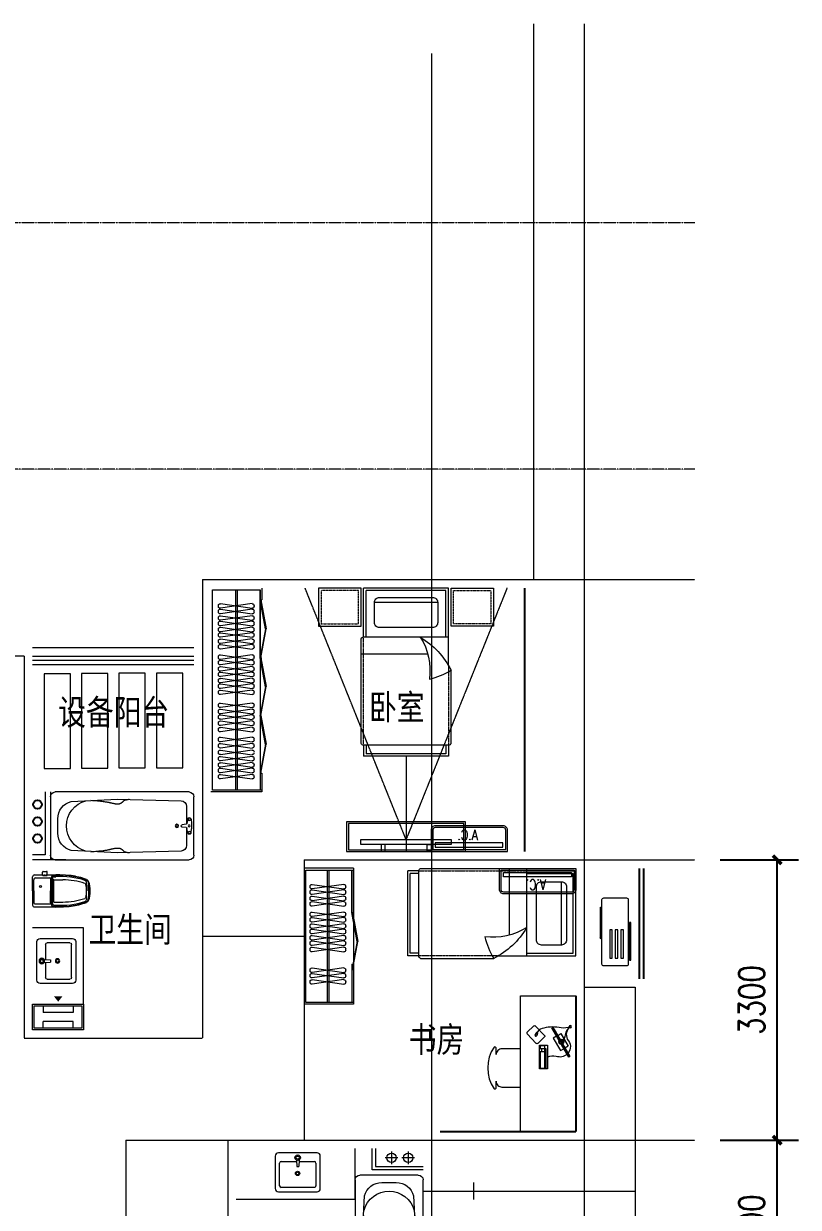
# Model space of a CAD drawing. Extents: x 5637339 to 5691045, y -448727 to -401527.
# Drawn here: x 5681918 to 5691045, y -429182 to -415246 of the extents above; entities that cross this region are included whole.
import ezdxf
from ezdxf.enums import TextEntityAlignment as Align

# ---------------------------------------------------------------- set-up
doc = ezdxf.new("R2010")
doc.units = 0
doc.header["$PDSIZE"] = 0.2
doc.linetypes.add('DASH', pattern=[0.35, 0.25, -0.1])
doc.linetypes.add('DOTE', pattern=[2.42, 2, -0.2, 0.02, -0.2])
doc.layers.get('0').update_dxf_attribs({"linetype": 'CONTINUOUS'})
doc.layers.get('Defpoints').update_dxf_attribs({"linetype": 'CONTINUOUS'})
for name, color, linetype, lineweight in [('Area', 200, 'CONTINUOUS', 9), ('DOTE', 251, 'DOTE', 0), ('SIGNT', 252, 'DOTE', 0), ('WALL', 255, 'CONTINUOUS', 20), ('填充', 252, 'CONTINUOUS', 0), ('家具', 33, 'CONTINUOUS', 9), ('看线', 27, 'CONTINUOUS', 0), ('移动家具', 41, 'CONTINUOUS', 20)]:
    doc.layers.add(name, color=color, linetype=linetype, lineweight=lineweight)
for name, color, linetype in [('fd', 4, 'CONTINUOUS'), ('PUB_DIM', 3, 'CONTINUOUS'), ('PUB_TEXT', 7, 'CONTINUOUS'), ('RAIL', 163, 'CONTINUOUS'), ('WINDOW', 4, 'CONTINUOUS'), ('建筑设备及配件', 6, 'CONTINUOUS')]:
    doc.layers.add(name, color=color, linetype=linetype)
doc.styles.add('DIM_FONT', font='SIMPLEX.shx', dxfattribs={"width": 0.8})
doc.styles.add('HZ', font='rs.shx', dxfattribs={"width": 0.8, "bigfont": 'hztxt.shx'})
doc.styles.add('黑体', font='SIMHEI.TTF', dxfattribs={"height": 10})
doc.dimstyles.new('DIMN', dxfattribs={"dimtxt": 300, "dimasz": 100, "dimexe": 250, "dimexo": 300, "dimgap": 150, "dimtad": 1, "dimdec": 0, "dimzin": 0, "dimdsep": 46, "dimtxsty": 'DIM_FONT', "dimblk": 'ARCHTICK', "dimcen": 0.09, "dimclrt": 7, "dimazin": 2, "dimtfac": 1, "dimtdec": 0, "dimtix": 1, "dimtmove": 2, "dimatfit": 3, "dimfxl": 0, "dimtolj": 1, "dimtzin": 0, "dimarcsym": 0})

# ---------------------------------------------------------------- blocks, each defined once
blk = doc.blocks.new('_ArchTick')
at = {"color": 0, "linetype": 'ByBlock', "const_width": 0.4}
blk.add_lwpolyline([(-0.5, -0.5), (0.5, 0.5)], dxfattribs=at)
blk = doc.blocks.new('*D48')
at = {"layer": 'Defpoints', "color": 0}
for p in [(5689823, -425091), (5690795, -425091), (5689823, -428391)]:
    blk.add_point(p, dxfattribs=at)
at = {"layer": 'PUB_DIM', "color": 0, "lineweight": -2}
for p, q in [((5690123, -425091), (5691045, -425091)), ((5690795, -428391), (5690795, -425091)), ((5690123, -428391), (5691045, -428391))]:
    blk.add_line(p, q, dxfattribs=at)
at = {"layer": 'PUB_DIM', "color": 0, "lineweight": -2, "xscale": 100, "yscale": 100, "zscale": 100}
for p, rotation in [((5690795, -425091), 90), ((5690795, -428391), 270)]:
    blk.add_blockref('_ArchTick', p, dxfattribs=dict(at, rotation=rotation))
at = {"layer": 'PUB_DIM', "color": 7, "insert": (5690495, -426741), "char_height": 300, "attachment_point": 5, "rotation": 90, "style": 'DIM_FONT'}
blk.add_mtext('\\A1;3300', dxfattribs=at)
blk = doc.blocks.new('*D49')
at = {"layer": 'Defpoints', "color": 0}
for p in [(5689823, -428391), (5690795, -428391), (5689823, -430491)]:
    blk.add_point(p, dxfattribs=at)
at = {"layer": 'PUB_DIM', "color": 0, "lineweight": -2}
for p, q in [((5690123, -428391), (5691045, -428391)), ((5690795, -430491), (5690795, -428391)), ((5690123, -430491), (5691045, -430491))]:
    blk.add_line(p, q, dxfattribs=at)
at = {"layer": 'PUB_DIM', "color": 0, "lineweight": -2, "xscale": 100, "yscale": 100, "zscale": 100}
for p, rotation in [((5690795, -428391), 90), ((5690795, -430491), 270)]:
    blk.add_blockref('_ArchTick', p, dxfattribs=dict(at, rotation=rotation))
at = {"layer": 'PUB_DIM', "color": 7, "insert": (5690495, -429441), "char_height": 300, "attachment_point": 5, "rotation": 90, "style": 'DIM_FONT'}
blk.add_mtext('\\A1;2100', dxfattribs=at)
blk = doc.blocks.new('A$C37A63D83')
at = {"layer": '家具', "color": 8}
for p, q in [((152, 636), (128, 636)), ((136, 660), (323, 660)), ((229, 660), (136, 660)), ((162, 636), (152, 636)), ((162, 636), (229, 636)), ((297, 636), (229, 636)), ((297, 636), (307, 636)), ((307, 636), (331, 636)), ((49, 230), (49, 316)), ((54, 279), (54, 280)), ((99, 250), (99, 356)), ((360, 250), (360, 356)), ((38, 172), (42, 172)), ((40, 153), (40, 162)), ((40, 137), (40, 146)), ((49, 230), (229, 230)), ((49, 230), (91, 212)), ((49, 125), (49, 165)), ((63, 275), (58, 275)), ((63, 253), (63, 275)), ((76, 36), (76, 198)), ((81, 235), (229, 235)), ((91, 212), (229, 212)), ((99, 221), (229, 221)), ((229, 247), (103, 247)), ((111, 247), (229, 247)), ((229, 247), (356, 247)), ((348, 247), (229, 247)), ((378, 235), (229, 235)), ((409, 230), (229, 230)), ((360, 221), (229, 221)), ((368, 212), (229, 212)), ((409, 230), (368, 212)), ((382, 36), (382, 198)), ((396, 253), (396, 275)), ((396, 275), (400, 275)), ((38, 118), (42, 118)), ((40, 121), (40, 130)), ((229, 14), (99, 14)), ((229, 14), (360, 14))]:
    blk.add_line(p, q, dxfattribs=at)
at = {"layer": '家具'}
for p, q in [((405, 279), (405, 280)), ((409, 230), (409, 316)), ((0, 125), (0, 165)), ((38, 172), (7, 172)), ((40, 170), (40, 275)), ((418, 23), (418, 275)), ((38, 118), (7, 118)), ((40, 23), (40, 122)), ((229, 0), (63, 0)), ((229, 0), (396, 0))]:
    blk.add_line(p, q, dxfattribs=at)
at = {"layer": '家具', "color": 8}
blk.add_circle((176, 95), 11.4, dxfattribs=at)
at = {"layer": '家具'}
for centre, radius, start, end in [((979, 321), 939, 160.4627, 171.8238), ((107, 630), 13.5, 147.2649, 160.4629), ((159, 597), 75.7, 123.7473, 147.2649), ((217, 423), 257, 87.121, 112.8427), ((242, 423), 257, 67.1573, 92.879), ((300, 597), 75.7, 32.7351, 56.2527), ((346, 630), 13.5, 21.3401, 45.0457), ((352, 630), 13.5, 19.5371, 32.7351), ((-520, 321), 939, 8.1773, 19.5371), ((7035, 15), 7000, 176.3999, 177.8752), ((-6576, 15), 7000, 2.1248, 3.6001), ((7, 165), 7.2, 90, 180), ((7, 125), 7.2, 180, 270), ((63, 23), 22.5, 180, 270), ((396, 23), 22.5, 270, 0)]:
    blk.add_arc(centre, radius, start, end, dxfattribs=at)
at = {"layer": '家具', "color": 8}
for centre, radius, start, end in [((824, 353), 776, 158.6599, 172.4763), ((942, 340), 881, 161.7059, 184.2897), ((933, 353), 834, 161.5027, 179.8181), ((113, 630), 13.5, 134.9543, 158.6599), ((347, 396), 344, 131.9223, 134.9543), ((130, 611), 25.3, 94.6124, 166.2529), ((138, 626), 34, 87.4207, 128.0687), ((159, 612), 18, 109.1813, 161.5027), ((214, 386), 250, 86.5925, 104.1516), ((245, 386), 250, 75.8484, 93.4075), ((300, 612), 18, 18.4973, 70.8187), ((-474, 353), 834, 0.1819, 18.4973), ((321, 626), 34, 51.9313, 92.5793), ((329, 611), 25.3, 13.7471, 85.3876), ((112, 396), 344, 45.0457, 48.0777), ((-483, 340), 881, 355.7103, 18.2941), ((-365, 353), 776, 7.5237, 21.3401), ((545, 367), 499, 169.8851, 189.9823), ((-86, 367), 499, 350.0177, 10.1149), ((58, 279), 4.5, 180, 270), ((400, 279), 4.5, 270, 0), ((42, 165), 7.2, 0, 90), ((81, 253), 18, 180, 270), ((99, 198), 22.5, 90, 180), ((103, 250), 3.6, 180, 270), ((356, 250), 3.6, 270, 0), ((360, 198), 22.5, 0, 90), ((378, 253), 18, 270, 0), ((42, 125), 7.2, 270, 0), ((99, 36), 22.5, 180, 270), ((360, 36), 22.5, 270, 0)]:
    blk.add_arc(centre, radius, start, end, dxfattribs=at)
blk = doc.blocks.new('$plan$00000489')
for p, q in [((-1520, -310), (-1520, 310)), ((-1470, 360), (-50, 360)), ((0, 310), (0, -310)), ((-81, 18), (-122, 12)), ((-64, 71), (-72, 27)), ((-29, 71), (-25, 30)), ((-81, -18), (-122, -12)), ((-64, -71), (-72, -27)), ((-29, -71), (-25, -30)), ((-50, -360), (-1470, -360))]:
    blk.add_line(p, q)
blk.add_lwpolyline([(-77, 81), (-77, 207, 0.398606), (-134, 267), (-810, 285), (-1299, 260, 0.354414), (-1441, 76), (-1441, -76, 0.354414), (-1299, -260), (-810, -285), (-134, -267, 0.398606), (-77, -207), (-77, -20)], format="xyb")
at = {"lineweight": 13}
for points in [[(-1090, 273), (-1074, 271), (-1056, 270), (-1039, 268), (-1022, 266), (-1005, 265), (-989, 263), (-974, 262), (-961, 260), (-949, 259), (-939, 257), (-929, 256), (-921, 255), (-914, 253), (-908, 252), (-902, 251), (-896, 250), (-891, 249), (-886, 247), (-881, 246), (-876, 245), (-871, 244), (-866, 243), (-860, 241), (-855, 240), (-849, 239), (-844, 238), (-838, 237), (-832, 236), (-826, 236), (-821, 235), (-816, 234), (-811, 234), (-806, 234), (-801, 234), (-797, 234), (-793, 235), (-790, 235), (-786, 236), (-783, 237), (-779, 238), (-776, 240), (-773, 241), (-770, 243), (-767, 245), (-764, 247), (-762, 249), (-759, 251), (-757, 253), (-754, 255), (-752, 257), (-750, 259), (-748, 262), (-746, 264), (-744, 265), (-742, 267), (-740, 269), (-737, 271), (-735, 272), (-733, 273), (-730, 274), (-727, 275), (-723, 276), (-719, 277), (-714, 278), (-709, 279), (-703, 280), (-696, 281), (-690, 282), (-683, 283)], [(-1090, -273), (-1074, -271), (-1056, -270), (-1039, -268), (-1022, -266), (-1005, -265), (-989, -263), (-974, -262), (-961, -260), (-949, -259), (-939, -257), (-929, -256), (-921, -255), (-914, -253), (-908, -252), (-902, -251), (-896, -250), (-891, -249), (-886, -247), (-881, -246), (-876, -245), (-871, -244), (-866, -243), (-860, -241), (-855, -240), (-849, -239), (-844, -238), (-838, -237), (-832, -236), (-826, -236), (-821, -235), (-816, -234), (-811, -234), (-806, -234), (-801, -234), (-797, -234), (-793, -235), (-790, -235), (-786, -236), (-783, -237), (-779, -238), (-776, -240), (-773, -241), (-770, -243), (-767, -245), (-764, -247), (-762, -249), (-759, -251), (-757, -253), (-754, -255), (-752, -257), (-750, -259), (-748, -262), (-746, -264), (-744, -265), (-742, -267), (-740, -269), (-737, -271), (-735, -272), (-733, -273), (-730, -274), (-727, -275), (-723, -276), (-719, -277), (-714, -278), (-709, -279), (-703, -280), (-696, -281), (-690, -282), (-685, -282)]]:
    blk.add_lwpolyline(points, dxfattribs=at)
blk.add_lwpolyline([(-77, 20), (-77, 81)])
for centre, radius in [((-178, 0), 17.6), ((-47, 71), 12.6), ((-47, -71), 12.6)]:
    blk.add_circle(centre, radius, dxfattribs=at)
for centre, radius in [((-178, 0), 11.6), ((-48, 0), 9.88)]:
    blk.add_circle(centre, radius)
for centre, radius, start, end in [((-1470, 310), 50, 90, 180), ((-50, 310), 50, 0, 90), ((-122, 0), 12.5, 90, 270), ((-82, 28), 10, 278.2472, 349.7858), ((-47, 71), 17.6, 360, 180), ((-324, 0), 300, 354.3229, 5.6771), ((-82, -28), 10, 10.2142, 81.7528), ((-47, -71), 17.6, 180, 0), ((-1470, -310), 50, 180, 270), ((-50, -310), 50, 270, 0)]:
    blk.add_arc(centre, radius, start, end)
blk.add_arc((-1073, 0), 276, 105.6385, 254.9629, dxfattribs=at)
blk = doc.blocks.new('dfdsf')
at = {"layer": '家具'}
for p, q in [((-5626, -27307), (-6081, -27307)), ((-6119, -27345), (-6119, -27726)), ((-5588, -27726), (-5588, -27345)), ((-6081, -27765), (-5626, -27765))]:
    blk.add_line(p, q, dxfattribs=at)
at = {"layer": '家具', "color": 8}
for p, q in [((-6068, -27695), (-6068, -27428)), ((-6049, -27409), (-5869, -27409)), ((-5872, -27364), (-5886, -27364)), ((-5867, -27351), (-5876, -27341)), ((-5867, -27377), (-5876, -27387)), ((-5870, -27392), (-5866, -27466)), ((-5854, -27345), (-5854, -27332)), ((-5854, -27383), (-5854, -27396)), ((-5837, -27392), (-5841, -27466)), ((-5831, -27341), (-5840, -27350)), ((-5831, -27387), (-5840, -27377)), ((-5838, -27409), (-5658, -27409)), ((-5835, -27364), (-5821, -27364)), ((-5639, -27428), (-5639, -27695)), ((-5866, -27466), (-5841, -27466)), ((-5658, -27714), (-6049, -27714))]:
    blk.add_line(p, q, dxfattribs=at)
for centre, radius in [((-5854, -27364), 32.3), ((-5854, -27364), 18.8), ((-5855, -27549), 25.4), ((-5855, -27549), 16)]:
    blk.add_circle(centre, radius, dxfattribs=at)
at = {"layer": '家具'}
for centre, start, end in [((-6081, -27345), 90, 180), ((-5626, -27345), 0, 90), ((-6081, -27726), 180, 270), ((-5626, -27726), 270, 0)]:
    blk.add_arc(centre, 38.1, start, end, dxfattribs=at)
at = {"layer": '家具', "color": 8}
for centre, start, end in [((-6049, -27428), 90, 180), ((-5658, -27428), 0, 90), ((-6049, -27695), 180, 270), ((-5658, -27695), 270, 0)]:
    blk.add_arc(centre, 19.1, start, end, dxfattribs=at)
blk = doc.blocks.new('A$C0032228E')
at = {"layer": 'fd'}
blk.add_lwpolyline([(302, 0, 100, 0, 0), (302, 62, 0, 0, 0)], format="xyseb", dxfattribs=at)
at = {"layer": '家具'}
for p, q in [((123, 372), (123, 295)), ((477, 295), (123, 295)), ((477, 372), (477, 295)), ((477, 189), (123, 189)), ((123, 112), (123, 189)), ((477, 112), (477, 189))]:
    blk.add_line(p, q, dxfattribs=at)
for points in [[(600, 392), (0, 392), (0, 92), (600, 92)], [(580, 372), (20, 372), (20, 112), (580, 112)]]:
    blk.add_lwpolyline(points, close=True, dxfattribs=at)
blk = doc.blocks.new('A$C2D724C6D')
at = {"layer": '移动家具', "ltscale": 0.5}
blk.add_lwpolyline([(50, 300), (850, 300, -0.414214), (900, 250), (900, 0), (0, 0), (0, 250, -0.414214)], format="xyb", close=True, dxfattribs=at)
at = {"layer": '移动家具', "color": 251, "ltscale": 40}
blk.add_lwpolyline([(50, 280), (850, 280, -0.414214), (880, 250), (880, 20), (20, 20), (20, 250, -0.414214)], format="xyb", close=True, dxfattribs=at)
blk.add_lwpolyline([(53, 50), (53, 100), (853, 100), (853, 50)], close=True, dxfattribs=at)
at = {"layer": '移动家具', "color": 251, "ltscale": 40, "style": 'HZ', "width": 0.8}
blk.add_text('A.C.', height=120, rotation=0, dxfattribs=at).set_placement((348, 133))
blk = doc.blocks.new('A$C18784298')
at = {"layer": '移动家具', "color": 251, "ltscale": 40}
for points in [[(0, 1066), (58, 1066), (58, 0), (0, 0)], [(58, 828), (140, 828), (140, 780), (58, 780)], [(58, 239), (140, 239), (140, 287), (58, 287)]]:
    blk.add_lwpolyline(points, close=True, dxfattribs=at)
blk = doc.blocks.new('ytjhgkj')
at = {"layer": '移动家具', "ltscale": 0.5}
blk.add_lwpolyline([(34949, 26116), (34599, 26116), (34599, 27516), (34949, 27516)], close=True, dxfattribs=at)
at = {"layer": '移动家具', "color": 251, "ltscale": 40}
blk.add_lwpolyline([(34929, 26136), (34619, 26136), (34619, 27496), (34929, 27496)], close=True, dxfattribs=at)
at = {"layer": '移动家具', "color": 251, "xscale": -1}
blk.add_blockref('A$C18784298', (34739, 26283), dxfattribs=at)
blk = doc.blocks.new('bed3')
at = {"layer": '移动家具'}
for p, q in [((1210594, -496224), (1210594, -495312)), ((1210594, -495312), (1211594, -495312)), ((1210624, -495342), (1211564, -495342)), ((1210624, -495891), (1210624, -495342)), ((1211564, -495891), (1211564, -495342)), ((1211594, -495891), (1211594, -495312)), ((1210721, -495482), (1211467, -495482)), ((1210594, -495891), (1211604, -495891)), ((1211624, -497142), (1211624, -495911)), ((1210847, -496092), (1211624, -496092)), ((1210564, -497142), (1210564, -496279)), ((1210594, -497162), (1211594, -497162)), ((1210594, -497162), (1210594, -497292)), ((1210624, -497162), (1210624, -497262)), ((1211564, -497162), (1211564, -497262)), ((1211594, -497162), (1211594, -497292)), ((1210594, -497292), (1211594, -497292)), ((1210624, -497262), (1211564, -497262))]:
    blk.add_line(p, q, dxfattribs=at)
at = {"layer": '移动家具', "linetype": 'DASH'}
for p, q in [((1211594, -497162), (1211594, -495891)), ((1210594, -496224), (1210594, -497162))]:
    blk.add_line(p, q, dxfattribs=at)
at = {"layer": '移动家具'}
blk.add_lwpolyline([(1210721, -495482), (1210721, -495717, 0.414214), (1210781, -495777), (1211407, -495777, 0.414214), (1211467, -495717), (1211467, -495482, 0.414214), (1211407, -495422), (1210781, -495422, 0.414214)], format="xyb", close=True, dxfattribs=at)
blk.add_lwpolyline([(1210927, -495891, 0.180302), (1210819, -496383, -0.088637), (1210564, -496279, 28871.271551)], format="xyb", dxfattribs=at)
for centre, radius, start, end in [((1211407, -496704), 944, 120.6075, 153.2773), ((1211604, -495911), 20, 0, 90), ((1210593, -497131), 30.7, 200.3566, 272.3152), ((1211595, -497131), 30.7, 267.6884, 339.6917)]:
    blk.add_arc(centre, radius, start, end, dxfattribs=at)
blk = doc.blocks.new('dgfgf')
at = {"layer": '移动家具'}
blk.add_lwpolyline([(7597, -62676), (7147, -62676), (7147, -63176), (7597, -63176), (7597, -62676), (7517, -62676)], dxfattribs=at)
at = {"layer": '移动家具', "color": 251, "linetype": 'DASH', "ltscale": 0.2}
blk.add_lwpolyline([(7567, -62706), (7177, -62706), (7177, -63146), (7567, -63146)], close=True, dxfattribs=at)
blk = doc.blocks.new('monitor')
at = {"layer": '家具'}
for p, q in [((1213982, -498635), (1213982, -498650)), ((1214012, -498635), (1214012, -498650))]:
    blk.add_line(p, q, dxfattribs=at)
for points in [[(1214082, -498650), (1214082, -498605), (1213912, -498605), (1213912, -498650)], [(1214082, -498665), (1214082, -498710), (1213912, -498710), (1213912, -498665)]]:
    blk.add_lwpolyline(points, dxfattribs=at)
for points in [[(1213982, -498635), (1214012, -498635), (1214012, -498620), (1213982, -498620)], [(1213987, -498635), (1214007, -498635), (1214007, -498650), (1213987, -498650)], [(1213797, -498665), (1214197, -498665), (1214197, -498650), (1213797, -498650)]]:
    blk.add_lwpolyline(points, close=True, dxfattribs=at)
for start, end in [(120, 180), (0, 60), (210, 330)]:
    blk.add_arc((1213997, -498650), 30, start, end, dxfattribs=at)
blk = doc.blocks.new('keyborad')
at = {"layer": '家具'}
for points in [[(1214046, -499984), (1214325, -499984), (1214325, -499891), (1214046, -499891)], [(1214055, -499905), (1214247, -499905), (1214247, -499912), (1214055, -499912)], [(1214055, -499920), (1214247, -499920), (1214247, -499977), (1214055, -499977)], [(1214252, -499905), (1214283, -499905), (1214283, -499912), (1214252, -499912)], [(1214252, -499920), (1214283, -499920), (1214283, -499962), (1214252, -499962)], [(1214287, -499920), (1214318, -499920), (1214318, -499977), (1214287, -499977)]]:
    blk.add_lwpolyline(points, close=True, dxfattribs=at)
blk = doc.blocks.new('com')
at = {"layer": '家具'}
for p, q in [((1214280, -499611), (1214282, -499613)), ((1214281, -499613), (1214289, -499632))]:
    blk.add_line(p, q, dxfattribs=at)
for points in [[(1213891, -499544, -0.353754), (1213926, -499692, 0.387634), (1213919, -499858, 0.387634)], [(1213891, -499544, -0.222136), (1213950, -499639, 0.247528), (1214002, -499714, 1.194978)], [(1213891, -499544, 0.157264), (1213998, -499559, -0.115899), (1214201, -499561, -0.228917), (1214276, -499604, 0.669925)], [(1214288, -499653, -0.102482), (1214276, -499632, -0.140335), (1214276, -499620, -0.497592), (1214290, -499614, 0.497592)], [(1214305, -499645, 0.102482), (1214298, -499623, 0.140335), (1214290, -499614, 0.497592), (1214276, -499620, -0.497592)], [(1214305, -499645, -0.825627), (1214288, -499653, -4.21376)], [(1213930, -499869, 0.285337), (1214057, -499894, -0.150591), (1214161, -499902)]]:
    blk.add_lwpolyline(points, format="xyb", dxfattribs=at)
blk.add_lwpolyline([(1214292, -499741), (1214398, -499630, 0.414214), (1214398, -499611), (1214320, -499536, 0.414214), (1214301, -499537), (1214195, -499647, 0.414214), (1214195, -499666), (1214273, -499741, 0.414214)], format="xyb", close=True, dxfattribs=at)
blk.add_lwpolyline([(1214276, -499605), (1214279, -499611), (1214281, -499610), (1214277, -499604)], close=True, dxfattribs=at)
blk.add_circle((1213891, -499544), 15, dxfattribs=at)
blk.add_arc((1214283, -499617), 17, 248.1471, 338.0484, dxfattribs=at)
at = {"layer": '家具', "rotation": 59.99999999993759}
blk.add_blockref('monitor', (175155, -1301750), dxfattribs=at)
at = {"layer": '看线', "rotation": 90}
blk.add_blockref('keyborad', (714270, -1714087), dxfattribs=at)
blk = doc.blocks.new('eeq22222')
at = {"layer": '家具'}
for p, q in [((-476268, -693643), (-476268, -693783)), ((-476248, -694463), (-476248, -693663)), ((-476248, -693783), (-476268, -693783)), ((-476248, -694463), (-476268, -694463)), ((-476268, -695823), (-476268, -696023)), ((-476248, -695823), (-476268, -695823)), ((-476248, -695823), (-476248, -696023)), ((-476268, -696023), (-476268, -696043)), ((-476268, -696023), (-475688, -696023)), ((-476268, -696043), (-475668, -696043))]:
    blk.add_line(p, q, dxfattribs=at)
at = {"layer": '家具', "color": 8}
for p, q in [((-475978, -693663), (-475978, -696023)), ((-475958, -693663), (-475958, -696023)), ((-476178, -693862), (-476178, -693847)), ((-475781, -693827), (-476156, -693881)), ((-476156, -693827), (-475781, -693881)), ((-475758, -693862), (-475758, -693847)), ((-476178, -693926), (-476178, -693912)), ((-476178, -694003), (-476178, -693989)), ((-475781, -693892), (-476156, -693946)), ((-476156, -693892), (-475781, -693946)), ((-475781, -693969), (-476156, -694023)), ((-476156, -693969), (-475781, -694023)), ((-475758, -693926), (-475758, -693912)), ((-475758, -694003), (-475758, -693989)), ((-476178, -694068), (-476178, -694053)), ((-476178, -694139), (-476178, -694125)), ((-475781, -694034), (-476156, -694088)), ((-476156, -694034), (-475781, -694088)), ((-475781, -694105), (-476156, -694159)), ((-476156, -694105), (-475781, -694159)), ((-475758, -694068), (-475758, -694053)), ((-475758, -694139), (-475758, -694125)), ((-476178, -694203), (-476178, -694189)), ((-476178, -694277), (-476178, -694263)), ((-475781, -694169), (-476156, -694223)), ((-476156, -694169), (-475781, -694223)), ((-475781, -694243), (-476156, -694297)), ((-476156, -694243), (-475781, -694297)), ((-475758, -694203), (-475758, -694189)), ((-475758, -694277), (-475758, -694263)), ((-476178, -694341), (-476178, -694327)), ((-475781, -694307), (-476156, -694361)), ((-476156, -694307), (-475781, -694361)), ((-475781, -694430), (-476156, -694484)), ((-476156, -694430), (-475781, -694484)), ((-475758, -694341), (-475758, -694327)), ((-476178, -694464), (-476178, -694450)), ((-476178, -694529), (-476178, -694514)), ((-475781, -694494), (-476156, -694548)), ((-476156, -694494), (-475781, -694548)), ((-475781, -694568), (-476156, -694622)), ((-476156, -694568), (-475781, -694622)), ((-475758, -694464), (-475758, -694450)), ((-475758, -694529), (-475758, -694514)), ((-476178, -694602), (-476178, -694588)), ((-476178, -694667), (-476178, -694652)), ((-475781, -694632), (-476156, -694686)), ((-476156, -694632), (-475781, -694686)), ((-475781, -694706), (-476156, -694760)), ((-476156, -694706), (-475781, -694760)), ((-475758, -694602), (-475758, -694588)), ((-475758, -694667), (-475758, -694652)), ((-476178, -694740), (-476178, -694726)), ((-476178, -694805), (-476178, -694790)), ((-475781, -694770), (-476156, -694824)), ((-476156, -694770), (-475781, -694824)), ((-475781, -694844), (-476156, -694898)), ((-476156, -694844), (-475781, -694898)), ((-475758, -694740), (-475758, -694726)), ((-475758, -694805), (-475758, -694790)), ((-476178, -694878), (-476178, -694864)), ((-475781, -694997), (-476156, -695051)), ((-476156, -694997), (-475781, -695051)), ((-475758, -694878), (-475758, -694864)), ((-476178, -695031), (-476178, -695017)), ((-476178, -695105), (-476178, -695090)), ((-475781, -695070), (-476156, -695124)), ((-476156, -695070), (-475781, -695124)), ((-475781, -695135), (-476156, -695189)), ((-476156, -695135), (-475781, -695189)), ((-475758, -695031), (-475758, -695017)), ((-475758, -695105), (-475758, -695090)), ((-476178, -695169), (-476178, -695155)), ((-476178, -695243), (-476178, -695228)), ((-475781, -695208), (-476156, -695262)), ((-476156, -695208), (-475781, -695262)), ((-475758, -695169), (-475758, -695155)), ((-475758, -695243), (-475758, -695228)), ((-476178, -695317), (-476178, -695303)), ((-475781, -695283), (-476156, -695337)), ((-476156, -695283), (-475781, -695337)), ((-475781, -695400), (-476156, -695454)), ((-476156, -695400), (-475781, -695454)), ((-475758, -695317), (-475758, -695303)), ((-476178, -695434), (-476178, -695419)), ((-476178, -695507), (-476178, -695493)), ((-475781, -695473), (-476156, -695527)), ((-476156, -695473), (-475781, -695527)), ((-475781, -695551), (-476156, -695605)), ((-476156, -695551), (-475781, -695605)), ((-475758, -695434), (-475758, -695419)), ((-475758, -695507), (-475758, -695493)), ((-476178, -695659), (-476178, -695645)), ((-475781, -695625), (-476156, -695679)), ((-476156, -695625), (-475781, -695679)), ((-475758, -695585), (-475758, -695571)), ((-475758, -695659), (-475758, -695645)), ((-476178, -695733), (-476178, -695719)), ((-476178, -695798), (-476178, -695783)), ((-475781, -695699), (-476156, -695753)), ((-476156, -695699), (-475781, -695753)), ((-475781, -695763), (-476156, -695817)), ((-476156, -695763), (-475781, -695817)), ((-475758, -695733), (-475758, -695719)), ((-475758, -695798), (-475758, -695783)), ((-476178, -695871), (-476178, -695857)), ((-475781, -695837), (-476156, -695891)), ((-476156, -695837), (-475781, -695891)), ((-475758, -695871), (-475758, -695857))]:
    blk.add_line(p, q, dxfattribs=at)
at = {"layer": '家具'}
for points in [[(-476248, -693663), (-476248, -696023), (-475688, -696023), (-475688, -693663)], [(-476258, -693783), (-476321, -694123), (-476312, -694125), (-476248, -693785)], [(-476258, -694463), (-476321, -694123), (-476312, -694122), (-476248, -694462)], [(-476258, -694463), (-476321, -694803), (-476312, -694805), (-476248, -694465)], [(-476258, -695143), (-476321, -694803), (-476312, -694802), (-476248, -695142)], [(-476258, -695143), (-476321, -695483), (-476312, -695485), (-476248, -695145)], [(-476258, -695823), (-476321, -695483), (-476312, -695482), (-476248, -695822)]]:
    blk.add_lwpolyline(points, close=True, dxfattribs=at)
at = {"layer": '家具', "color": 8}
for centre, start, end in [((-476158, -693847), 82.4054, 180), ((-476158, -693862), 180, 277.5946), ((-475778, -693847), 0, 97.5946), ((-475778, -693862), 262.4054, 0), ((-476158, -693912), 82.4054, 180), ((-476158, -693926), 180, 277.5946), ((-476158, -693989), 82.4054, 180), ((-476158, -694003), 180, 277.5946), ((-475778, -693912), 0, 97.5946), ((-475778, -693926), 262.4054, 0), ((-475778, -693989), 0, 97.5946), ((-475778, -694003), 262.4054, 0), ((-476158, -694053), 82.4054, 180), ((-476158, -694068), 180, 277.5946), ((-476158, -694125), 82.4054, 180), ((-476158, -694139), 180, 277.5946), ((-475778, -694053), 0, 97.5946), ((-475778, -694068), 262.4054, 0), ((-475778, -694125), 0, 97.5946), ((-475778, -694139), 262.4054, 0), ((-476158, -694189), 82.4054, 180), ((-476158, -694203), 180, 277.5946), ((-476158, -694263), 82.4054, 180), ((-476158, -694277), 180, 277.5946), ((-475778, -694189), 0, 97.5946), ((-475778, -694203), 262.4054, 0), ((-475778, -694263), 0, 97.5946), ((-475778, -694277), 262.4054, 0), ((-476158, -694327), 82.4054, 180), ((-476158, -694341), 180, 277.5946), ((-476158, -694450), 82.4054, 180), ((-475778, -694327), 0, 97.5946), ((-475778, -694341), 262.4054, 0), ((-475778, -694450), 0, 97.5946), ((-476158, -694464), 180, 277.5946), ((-476158, -694514), 82.4054, 180), ((-476158, -694529), 180, 277.5946), ((-476158, -694588), 82.4054, 180), ((-475778, -694464), 262.4054, 0), ((-475778, -694514), 0, 97.5946), ((-475778, -694529), 262.4054, 0), ((-475778, -694588), 0, 97.5946), ((-476158, -694602), 180, 277.5946), ((-476158, -694652), 82.4054, 180), ((-476158, -694667), 180, 277.5946), ((-476158, -694726), 82.4054, 180), ((-475778, -694602), 262.4054, 0), ((-475778, -694652), 0, 97.5946), ((-475778, -694667), 262.4054, 0), ((-475778, -694726), 0, 97.5946), ((-476158, -694740), 180, 277.5946), ((-476158, -694790), 82.4054, 180), ((-476158, -694805), 180, 277.5946), ((-476158, -694864), 82.4054, 180), ((-475778, -694740), 262.4054, 0), ((-475778, -694790), 0, 97.5946), ((-475778, -694805), 262.4054, 0), ((-475778, -694864), 0, 97.5946), ((-476158, -694878), 180, 277.5946), ((-476158, -695017), 82.4054, 180), ((-475778, -694878), 262.4054, 0), ((-475778, -695017), 0, 97.5946), ((-476158, -695031), 180, 277.5946), ((-476158, -695090), 82.4054, 180), ((-476158, -695105), 180, 277.5946), ((-476158, -695155), 82.4054, 180), ((-475778, -695031), 262.4054, 0), ((-475778, -695090), 0, 97.5946), ((-475778, -695105), 262.4054, 0), ((-475778, -695155), 0, 97.5946), ((-476158, -695169), 180, 277.5946), ((-476158, -695228), 82.4054, 180), ((-476158, -695243), 180, 277.5946), ((-475778, -695169), 262.4054, 0), ((-475778, -695228), 0, 97.5946), ((-475778, -695243), 262.4054, 0), ((-476158, -695303), 82.4054, 180), ((-476158, -695317), 180, 277.5946), ((-476158, -695419), 82.4054, 180), ((-475778, -695303), 0, 97.5946), ((-475778, -695317), 262.4054, 0), ((-475778, -695419), 0, 97.5946), ((-476158, -695434), 180, 277.5946), ((-476158, -695493), 82.4054, 180), ((-476158, -695507), 180, 277.5946), ((-476158, -695571), 82.4054, 180), ((-475778, -695434), 262.4054, 0), ((-475778, -695493), 0, 97.5946), ((-475778, -695507), 262.4054, 0), ((-475778, -695571), 0, 97.5946), ((-476158, -695585), 180, 277.5946), ((-476158, -695645), 82.4054, 180), ((-476158, -695659), 180, 277.5946), ((-475778, -695585), 262.4054, 0), ((-475778, -695645), 0, 97.5946), ((-475778, -695659), 262.4054, 0), ((-476158, -695719), 82.4054, 180), ((-476158, -695733), 180, 277.5946), ((-476158, -695783), 82.4054, 180), ((-476158, -695798), 180, 277.5946), ((-475778, -695719), 0, 97.5946), ((-475778, -695733), 262.4054, 0), ((-475778, -695783), 0, 97.5946), ((-475778, -695798), 262.4054, 0), ((-476158, -695857), 82.4054, 180), ((-476158, -695871), 180, 277.5946), ((-475778, -695857), 0, 97.5946), ((-475778, -695871), 262.4054, 0)]:
    blk.add_arc(centre, 20, start, end, dxfattribs=at)
at = {"layer": '家具', "color": 8, "style": 'DIM_FONT', "width": 0.7, "flags": 9}
for tag, p in [('YSIZE', (-475983, -693856)), ('XSIZE', (-475983, -693856)), ('YSIZE', (-475983, -693920)), ('XSIZE', (-475983, -693920)), ('YSIZE', (-475983, -693998)), ('XSIZE', (-475983, -693998)), ('YSIZE', (-475983, -694062)), ('XSIZE', (-475983, -694062)), ('YSIZE', (-475983, -694133)), ('XSIZE', (-475983, -694133)), ('YSIZE', (-475983, -694197)), ('XSIZE', (-475983, -694197)), ('YSIZE', (-475983, -694271)), ('XSIZE', (-475983, -694271)), ('YSIZE', (-475983, -694335)), ('XSIZE', (-475983, -694335)), ('YSIZE', (-475983, -694458)), ('XSIZE', (-475983, -694458)), ('YSIZE', (-475983, -694523)), ('XSIZE', (-475983, -694523)), ('YSIZE', (-475983, -694596)), ('XSIZE', (-475983, -694596)), ('YSIZE', (-475983, -694661)), ('XSIZE', (-475983, -694661)), ('YSIZE', (-475983, -694734)), ('XSIZE', (-475983, -694734)), ('XSIZE', (-475983, -694799)), ('YSIZE', (-475983, -694799)), ('YSIZE', (-475983, -694872)), ('XSIZE', (-475983, -694872)), ('YSIZE', (-475983, -695025)), ('XSIZE', (-475983, -695025)), ('YSIZE', (-475983, -695099)), ('XSIZE', (-475983, -695099)), ('YSIZE', (-475983, -695163)), ('XSIZE', (-475983, -695163)), ('YSIZE', (-475983, -695237)), ('XSIZE', (-475983, -695237)), ('YSIZE', (-475983, -695311)), ('XSIZE', (-475983, -695311)), ('YSIZE', (-475983, -695428)), ('XSIZE', (-475983, -695428)), ('YSIZE', (-475983, -695502)), ('XSIZE', (-475983, -695502)), ('YSIZE', (-475983, -695579)), ('XSIZE', (-475983, -695579)), ('YSIZE', (-475983, -695653)), ('XSIZE', (-475983, -695653)), ('YSIZE', (-475983, -695727)), ('XSIZE', (-475983, -695727)), ('YSIZE', (-475983, -695792)), ('XSIZE', (-475983, -695792)), ('YSIZE', (-475983, -695865)), ('XSIZE', (-475983, -695865))]:
    blk.add_attdef(tag, p, '', height=0.5, rotation=90, dxfattribs=at)
blk = doc.blocks.new('2 e')
at = {"layer": '家具'}
for p, q in [((-477348, -696943), (-477348, -696963)), ((-477348, -696943), (-476768, -696943)), ((-476768, -696943), (-476768, -698543)), ((-477348, -697463), (-477348, -696963)), ((-477328, -697463), (-477328, -696963)), ((-477328, -697463), (-477348, -697463)), ((-477348, -698073), (-477348, -698523)), ((-477328, -698073), (-477348, -698073)), ((-477328, -698073), (-477328, -698523)), ((-477348, -698523), (-477348, -698543)), ((-477348, -698543), (-476768, -698543))]:
    blk.add_line(p, q, dxfattribs=at)
at = {"layer": '家具', "color": 8}
for p, q in [((-477058, -696963), (-477058, -698523)), ((-477038, -696963), (-477038, -698523)), ((-477258, -697166), (-477258, -697152)), ((-477258, -697231), (-477258, -697217)), ((-476861, -697132), (-477236, -697186)), ((-477236, -697132), (-476861, -697186)), ((-476861, -697197), (-477236, -697251)), ((-477236, -697197), (-476861, -697251)), ((-476838, -697166), (-476838, -697152)), ((-476838, -697231), (-476838, -697217)), ((-477258, -697304), (-477258, -697290)), ((-477258, -697369), (-477258, -697355)), ((-476861, -697270), (-477236, -697324)), ((-477236, -697270), (-476861, -697324)), ((-476861, -697335), (-477236, -697389)), ((-477236, -697335), (-476861, -697389)), ((-476838, -697304), (-476838, -697290)), ((-476838, -697369), (-476838, -697355)), ((-477258, -697492), (-477258, -697478)), ((-476861, -697458), (-477236, -697512)), ((-477236, -697458), (-476861, -697512)), ((-476838, -697492), (-476838, -697478)), ((-477258, -697556), (-477258, -697542)), ((-477258, -697630), (-477258, -697616)), ((-476861, -697522), (-477236, -697576)), ((-477236, -697522), (-476861, -697576)), ((-476861, -697596), (-477236, -697650)), ((-477236, -697596), (-476861, -697650)), ((-476838, -697556), (-476838, -697542)), ((-476838, -697630), (-476838, -697616)), ((-477258, -697694), (-477258, -697680)), ((-477258, -697768), (-477258, -697754)), ((-476861, -697660), (-477236, -697714)), ((-477236, -697660), (-476861, -697714)), ((-476861, -697734), (-477236, -697788)), ((-477236, -697734), (-476861, -697788)), ((-476838, -697694), (-476838, -697680)), ((-476838, -697768), (-476838, -697754)), ((-477258, -697832), (-477258, -697818)), ((-477258, -697906), (-477258, -697892)), ((-476861, -697798), (-477236, -697852)), ((-477236, -697798), (-476861, -697852)), ((-476861, -697872), (-477236, -697926)), ((-477236, -697872), (-476861, -697926)), ((-476838, -697832), (-476838, -697818)), ((-476838, -697906), (-476838, -697892)), ((-477258, -698150), (-477258, -698136)), ((-477258, -698214), (-477258, -698200)), ((-476861, -698116), (-477236, -698170)), ((-477236, -698116), (-476861, -698170)), ((-476861, -698180), (-477236, -698234)), ((-477236, -698180), (-476861, -698234)), ((-476838, -698150), (-476838, -698136)), ((-476838, -698214), (-476838, -698200)), ((-477258, -698288), (-477258, -698274)), ((-476861, -698254), (-477236, -698308)), ((-477236, -698254), (-476861, -698308)), ((-476838, -698288), (-476838, -698274))]:
    blk.add_line(p, q, dxfattribs=at)
at = {"layer": '家具'}
for points in [[(-477348, -696963), (-477348, -698523), (-476788, -698523), (-476788, -696963)], [(-477338, -697463), (-477401, -697803), (-477392, -697805), (-477328, -697465)], [(-477338, -698143), (-477401, -697803), (-477392, -697802), (-477328, -698142)]]:
    blk.add_lwpolyline(points, close=True, dxfattribs=at)
at = {"layer": '家具', "color": 8}
for centre, start, end in [((-477238, -697152), 82.4054, 180), ((-477238, -697166), 180, 277.5946), ((-477238, -697217), 82.4054, 180), ((-476858, -697152), 0, 97.5946), ((-476858, -697166), 262.4054, 0), ((-476858, -697217), 0, 97.5946), ((-477238, -697231), 180, 277.5946), ((-477238, -697290), 82.4054, 180), ((-477238, -697304), 180, 277.5946), ((-477238, -697355), 82.4054, 180), ((-476858, -697231), 262.4054, 0), ((-476858, -697290), 0, 97.5946), ((-476858, -697304), 262.4054, 0), ((-476858, -697355), 0, 97.5946), ((-477238, -697369), 180, 277.5946), ((-477238, -697478), 82.4054, 180), ((-477238, -697492), 180, 277.5946), ((-476858, -697369), 262.4054, 0), ((-476858, -697478), 0, 97.5946), ((-476858, -697492), 262.4054, 0), ((-477238, -697542), 82.4054, 180), ((-477238, -697556), 180, 277.5946), ((-477238, -697616), 82.4054, 180), ((-477238, -697630), 180, 277.5946), ((-476858, -697542), 0, 97.5946), ((-476858, -697556), 262.4054, 0), ((-476858, -697616), 0, 97.5946), ((-476858, -697630), 262.4054, 0), ((-477238, -697680), 82.4054, 180), ((-477238, -697694), 180, 277.5946), ((-477238, -697754), 82.4054, 180), ((-477238, -697768), 180, 277.5946), ((-476858, -697680), 0, 97.5946), ((-476858, -697694), 262.4054, 0), ((-476858, -697754), 0, 97.5946), ((-476858, -697768), 262.4054, 0), ((-477238, -697818), 82.4054, 180), ((-477238, -697832), 180, 277.5946), ((-477238, -697892), 82.4054, 180), ((-477238, -697906), 180, 277.5946), ((-476858, -697818), 0, 97.5946), ((-476858, -697832), 262.4054, 0), ((-476858, -697892), 0, 97.5946), ((-476858, -697906), 262.4054, 0), ((-477238, -698136), 82.4054, 180), ((-477238, -698150), 180, 277.5946), ((-477238, -698200), 82.4054, 180), ((-476858, -698136), 0, 97.5946), ((-476858, -698150), 262.4054, 0), ((-476858, -698200), 0, 97.5946), ((-477238, -698214), 180, 277.5946), ((-477238, -698274), 82.4054, 180), ((-477238, -698288), 180, 277.5946), ((-476858, -698214), 262.4054, 0), ((-476858, -698274), 0, 97.5946), ((-476858, -698288), 262.4054, 0)]:
    blk.add_arc(centre, 20, start, end, dxfattribs=at)
at = {"layer": '家具', "color": 8, "style": 'DIM_FONT', "width": 0.7, "flags": 9}
for tag, p in [('YSIZE', (-477063, -697161)), ('XSIZE', (-477063, -697161)), ('YSIZE', (-477063, -697225)), ('XSIZE', (-477063, -697225)), ('YSIZE', (-477063, -697299)), ('XSIZE', (-477063, -697299)), ('YSIZE', (-477063, -697363)), ('XSIZE', (-477063, -697363)), ('YSIZE', (-477063, -697486)), ('XSIZE', (-477063, -697486)), ('YSIZE', (-477063, -697550)), ('XSIZE', (-477063, -697550)), ('YSIZE', (-477063, -697624)), ('XSIZE', (-477063, -697624)), ('YSIZE', (-477063, -697688)), ('XSIZE', (-477063, -697688)), ('YSIZE', (-477063, -697762)), ('XSIZE', (-477063, -697762)), ('YSIZE', (-477063, -697826)), ('XSIZE', (-477063, -697826)), ('YSIZE', (-477063, -697900)), ('XSIZE', (-477063, -697900)), ('YSIZE', (-477063, -698144)), ('XSIZE', (-477063, -698144)), ('YSIZE', (-477063, -698209)), ('XSIZE', (-477063, -698209)), ('YSIZE', (-477063, -698282)), ('XSIZE', (-477063, -698282))]:
    blk.add_attdef(tag, p, '', height=0.5, rotation=90, dxfattribs=at)
blk = doc.blocks.new('A$C4EB5717C')
at = {"layer": '家具', "color": 8}
for p, q in [((520, 110), (520, 120)), ((883, 100), (530, 100)), ((893, 120), (893, 110))]:
    blk.add_line(p, q, dxfattribs=at)
at = {"layer": '家具'}
blk.add_lwpolyline([(220, 120), (980, 120, 0.414214), (1000, 140), (1000, 410, 0.414214), (980, 430), (220, 430, 0.414214), (200, 410), (200, 140, 0.414214)], format="xyb", close=True, dxfattribs=at)
at = {"layer": '家具', "color": 8}
for points in [[(269, 459), (709, 459), (709, 444), (269, 444)], [(290, 372), (626, 372), (626, 343), (290, 343)], [(290, 306), (626, 306), (626, 277), (290, 277)], [(290, 240), (626, 240), (626, 211), (290, 211)]]:
    blk.add_lwpolyline(points, close=True, dxfattribs=at)
for centre, start, end in [((530, 110), 180, 270), ((883, 110), 270, 0)]:
    blk.add_arc(centre, 10, start, end, dxfattribs=at)

msp = doc.modelspace()

# ---------------------------------------------------------------- linework, layer by layer
at = {"layer": 'DOTE'}
for p, q in [((5687923.4, -415245.8), (5687923.4, -421790.9)), ((5688523.4, -415245.8), (5688523.4, -435740.9)), ((5686723.4, -415595.8), (5686723.4, -436290.9)), ((5684023.4, -421790.9), (5684023.4, -427190.9)), ((5684023.4, -421790.9), (5689823.4, -421790.9)), ((5681923.4, -422690.9), (5654323.4, -422690.9)), ((5681923.4, -422690.9), (5681923.4, -427190.9)), ((5686423.4, -423870.8), (5686423.4, -424990.9)), ((5685223.4, -425090.9), (5685223.4, -428390.9)), ((5685223.4, -425090.9), (5689823.4, -425090.9)), ((5684023.4, -425990.9), (5685223.4, -425990.9)), ((5688523.4, -426590.9), (5689123.4, -426590.9)), ((5689123.4, -426590.9), (5689123.4, -438088.5)), ((5681923.4, -427190.9), (5684023.4, -427190.9)), ((5683123.4, -428390.9), (5683123.4, -436290.9)), ((5683123.4, -428390.9), (5689823.4, -428390.9)), ((5684323.4, -428390.9), (5684323.4, -430490.9)), ((5686623.4, -428990.9), (5689123.4, -428990.9))]:
    msp.add_line(p, q, dxfattribs=at)
at = {"layer": 'DOTE', "ltscale": 0.5}
for p, q in [((5689823.4, -417590.9), (5646423.4, -417590.9)), ((5689823.4, -420490.9), (5646423.4, -420490.9))]:
    msp.add_line(p, q, dxfattribs=at)
at = {"layer": 'RAIL'}
for p, q in [((5689173.4, -426490.9), (5689173.4, -425190.9)), ((5689223.4, -426490.9), (5689223.4, -425190.9))]:
    msp.add_line(p, q, dxfattribs=at)
at = {"layer": 'SIGNT', "ltscale": 0.5}
for p, q in [((5686423.4, -424850.9), (5685234.1, -421890.9)), ((5687612.7, -421890.9), (5686423.4, -424850.9))]:
    msp.add_line(p, q, dxfattribs=at)
at = {"layer": 'WALL'}
for p, q in [((5682173.4, -424290.9), (5682173.4, -425031.6)), ((5682233.4, -424290.9), (5682233.4, -425091.6)), ((5682173.4, -425031.6), (5682023.4, -425031.6)), ((5682233.4, -425091.6), (5682023.4, -425091.6)), ((5687223.4, -429090.9), (5687223.4, -428890.9))]:
    msp.add_line(p, q, dxfattribs=at)
at = {"layer": 'WINDOW'}
for p, q in [((5687823.4, -424990.9), (5687823.4, -421890.9)), ((5688423.4, -426690.9), (5688423.4, -428290.9)), ((5686823.4, -428290.9), (5688423.4, -428290.9))]:
    msp.add_line(p, q, dxfattribs=at)
at = {"layer": '填充'}
for points in [[(5682469.9, -422900.4), (5682159.7, -422900.4), (5682159.7, -424014.1), (5682469.9, -424014.1)], [(5682910.8, -422897.2), (5682600.6, -422897.2), (5682600.6, -424010.9), (5682910.8, -424010.9)], [(5683351.7, -422894.1), (5683041.6, -422894.1), (5683041.6, -424007.7), (5683351.7, -424007.7)], [(5683792.7, -422894.1), (5683482.5, -422894.1), (5683482.5, -424007.7), (5683792.7, -424007.7)]]:
    msp.add_lwpolyline(points, close=True, dxfattribs=at)
at = {"layer": '家具'}
for p, q in [((5682415, -425091.6), (5682023.4, -425091.6)), ((5682623.4, -425890.9), (5682023.4, -425890.9)), ((5682623.4, -426790.9), (5682623.4, -425890.9)), ((5685823.4, -429088.6), (5685823.4, -428490.9)), ((5686023.4, -428740.9), (5686023.4, -428490.9)), ((5686252.3, -428523.9), (5686252.3, -428673.9)), ((5686449.2, -428523.9), (5686449.2, -428673.9)), ((5686327.3, -428598.9), (5686177.3, -428598.9)), ((5686524.2, -428598.9), (5686374.2, -428598.9)), ((5686623.4, -428740.9), (5686023.4, -428740.9)), ((5685823.4, -429088.6), (5684423.4, -429088.6))]:
    msp.add_line(p, q, dxfattribs=at)
at = {"layer": '家具', "color": 251}
for p, q in [((5686063.4, -428490.9), (5686063.4, -428700.9)), ((5686063.4, -428700.9), (5686623.4, -428700.9))]:
    msp.add_line(p, q, dxfattribs=at)
at = {"layer": '家具'}
msp.add_lwpolyline([(5688423.4, -428290.9), (5687773.4, -428290.9), (5687773.4, -426690.9), (5688423.4, -426690.9)], close=True, dxfattribs=at)
msp.add_lwpolyline([(5687773.4, -427315.9), (5687552.5, -427315.9, 0.4142136), (5687485, -427383.4), (5687485, -427310.9, 0.5363903), (5687461.2, -427295.1, 0.3103777), (5687461.2, -427786.6, 0.5363903), (5687485, -427770.9), (5687485, -427698.4, 0.4142136), (5687552.5, -427765.9), (5687773.4, -427765.9)], format="xyb", dxfattribs=at)
for centre in [(5686252.3, -428598.9), (5686449.2, -428598.9)]:
    msp.add_circle(centre, 55, dxfattribs=at)
at = {"layer": '建筑设备及配件', "color": 8}
for centre in [(5682081.4, -424439.1), (5682081.4, -424639.1), (5682081.4, -424839.1)]:
    msp.add_circle(centre, 50, dxfattribs=at)
at = {"layer": '看线'}
for p, q in [((5682023.4, -422590.9), (5683923.4, -422590.9)), ((5682023.4, -422690.9), (5683923.4, -422690.9)), ((5682023.4, -422740.9), (5683923.4, -422740.9)), ((5682023.4, -422790.9), (5683923.4, -422790.9))]:
    msp.add_line(p, q, dxfattribs=at)

# ---------------------------------------------------------------- block references
at = {"xscale": -1, "rotation": 180.0000001067217}
msp.add_blockref('A$C0032228E', (5682023.4, -426698.6), dxfattribs=at)
at = {"layer": 'Area', "color": 2, "xscale": -1}
for name in ['eeq22222', '2 e']:
    msp.add_blockref(name, (5208455, 271752.5), dxfattribs=at)
at = {"layer": '家具', "extrusion": (0, 0, -1), "xscale": -1, "zscale": -1, "rotation": 269.9993052950562}
msp.add_blockref('dgfgf', (-5622717.4, -429489.1), dxfattribs=at)
at = {"layer": '家具', "xscale": -1}
msp.add_blockref('bed3', (6897517.6, 73421.2), dxfattribs=at)
at = {"layer": '家具', "extrusion": (0, 0, -1), "zscale": -1, "rotation": 90.00069470494381}
msp.add_blockref('dgfgf', (-5750129.5, -429489.1), dxfattribs=at)
at = {"layer": '家具', "xscale": -1.111111111007631, "yscale": 1.111111111124046, "zscale": 1.111111111112764}
for p, rotation in [((5683922.3, -424691.6), 179.9999999459721), ((5686223.4, -430490.9), 89.99999995197521)]:
    msp.add_blockref('$plan$00000489', p, dxfattribs=dict(at, rotation=rotation))
at = {"layer": '家具', "xscale": -1}
for name, p, rotation in [('ytjhgkj', (5659607.6, -459590.3), 270), ('A$C2D724C6D', (5687617.8, -424990.9), 359.9997842220511), ('bed3', (6183735.5, -1636815), 270), ('A$C4EB5717C', (5688611.4, -426539.1), 270), ('dfdsf', (5654768.3, -432135.1), 90.00000005336084)]:
    msp.add_blockref(name, p, dxfattribs=dict(at, rotation=rotation))
at = {"layer": '家具'}
for name, p, rotation in [('A$C2D724C6D', (5688423.4, -425190.9), 179.9999889676437), ('A$C2D724C6D', (5688423.4, -425190.9), 179.9999889676437), ('A$C37A63D83', (5682023.4, -425227.1), 269.9999999466392), ('dfdsf', (5691000.8, -401233.5), 359.9999999466392)]:
    msp.add_blockref(name, p, dxfattribs=dict(at, rotation=rotation))
at = {"layer": '看线', "xscale": -1}
msp.add_blockref('com', (6902249, 72489.5), dxfattribs=at)

# ---------------------------------------------------------------- texts
at = {"layer": 'PUB_TEXT', "style": '黑体', "width": 0.8}
for s, p in [('卧室', (5686314.1, -423443.2)), ('设备阳台', (5682979.1, -423502.2)), ('卫生间', (5683172.7, -426060.5)), ('书房', (5686782.6, -427355.7))]:
    msp.add_text(s, height=300, dxfattribs=at).set_placement(p, align=Align.CENTER)

# ---------------------------------------------------------------- dimensions: what is measured, and where the dimension line sits
at = {"layer": 'PUB_DIM'}
for p1, p2, picture, middle in [((5689823.4, -428390.9), (5689823.4, -425090.9), '*D48', (5690494.6, -426740.9)), ((5689823.4, -430490.9), (5689823.4, -428390.9), '*D49', (5690494.6, -429440.9))]:
    dim = msp.add_aligned_dim(p1=p1, p2=p2, distance=-971.1, dimstyle='DIMN', dxfattribs=at)
    dim.commit()
    dim.dimension.update_dxf_attribs({"geometry": picture, "text_midpoint": middle})

doc.saveas('drawing.dxf')
